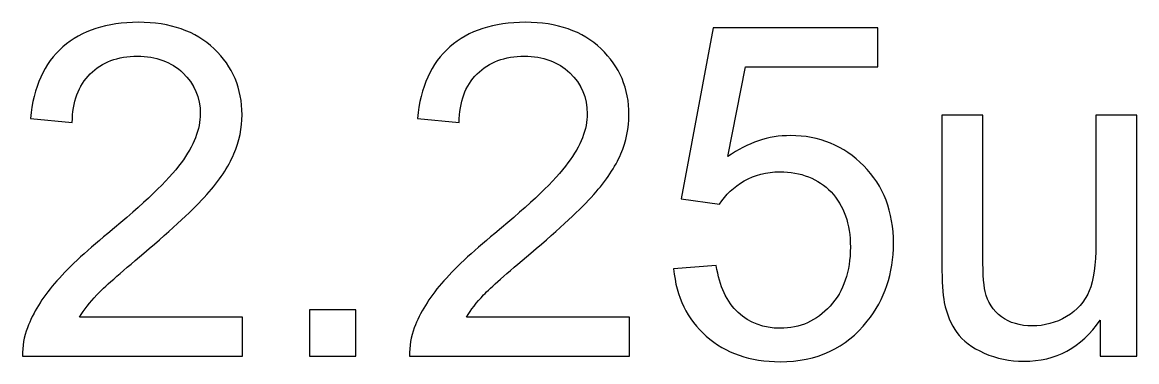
# Model space of a CAD drawing. Header units: millimetres. Extents: x -489 to 489, y -241 to 468.
# Drawn here: x 25.27 to 55.78, y 364.87 to 374.15 of the extents above; entities that cross this region are included whole.
import ezdxf

# ---------------------------------------------------------------- set-up
doc = ezdxf.new("R2010")
doc.units = ezdxf.units.MM
doc.header["$MEASUREMENT"] = 0
doc.layers.add('Layer 1', color=7, linetype='Continuous')

msp = doc.modelspace()

# ---------------------------------------------------------------- linework, layer by layer
at = {"layer": 'Layer 1', "color": 250}
for points, knots in [([(31.3003, 366.0854), (31.3003, 366.0854), (31.3003, 365.0186), (31.3003, 365.0186), (31.3003, 365.0186), (31.3003, 365.0186), (25.2805, 365.0186), (25.2805, 365.0186), (25.2805, 365.0186), (25.272, 365.2874), (25.3165, 365.5457), (25.4117, 365.7954), (25.4117, 365.7954), (25.5663, 366.2039), (25.8139, 366.6082), (26.1547, 367.004), (26.1547, 367.004), (26.4955, 367.3999), (26.9823, 367.8571), (27.6152, 368.3756), (27.6152, 368.3756), (28.5994, 369.1863), (29.2683, 369.8277), (29.6176, 370.3018), (29.6176, 370.3018), (29.9689, 370.7759), (30.1446, 371.2247), (30.1446, 371.648), (30.1446, 371.648), (30.1446, 372.0904), (29.9859, 372.4629), (29.6684, 372.7677), (29.6684, 372.7677), (29.3509, 373.0704), (28.936, 373.2228), (28.4259, 373.2228), (28.4259, 373.2228), (27.8861, 373.2228), (27.4543, 373.0619), (27.1305, 372.7402), (27.1305, 372.7402), (26.8066, 372.4206), (26.6436, 371.9761), (26.6394, 371.4067), (26.6394, 371.4067), (26.6394, 371.4067), (25.4964, 371.521), (25.4964, 371.521), (25.4964, 371.521), (25.5747, 372.3761), (25.8711, 373.0281), (26.3833, 373.4768), (26.3833, 373.4768), (26.8976, 373.9255), (27.5856, 374.1499), (28.4513, 374.1499), (28.4513, 374.1499), (29.3233, 374.1499), (30.0155, 373.9086), (30.5235, 373.4239), (30.5235, 373.4239), (31.0336, 372.9392), (31.2876, 372.338), (31.2876, 371.6226), (31.2876, 371.6226), (31.2876, 371.2585), (31.2135, 370.9008), (31.0632, 370.5495), (31.0632, 370.5495), (30.9151, 370.196), (30.6674, 369.8256), (30.3224, 369.4361), (30.3224, 369.4361), (29.9753, 369.0487), (29.4017, 368.5132), (28.6016, 367.8359), (28.6016, 367.8359), (27.9306, 367.2729), (27.4988, 366.8919), (27.3083, 366.6908), (27.3083, 366.6908), (27.1178, 366.4897), (26.9611, 366.2886), (26.8363, 366.0854), (26.8363, 366.0854), (26.8363, 366.0854), (31.3003, 366.0854), (31.3003, 366.0854)], [0, 0, 0, 0, 0.0434783, 0.0434783, 0.0434783, 0.0434783, 0.0869565, 0.0869565, 0.0869565, 0.0869565, 0.1304348, 0.1304348, 0.1304348, 0.1304348, 0.173913, 0.173913, 0.173913, 0.173913, 0.2173913, 0.2173913, 0.2173913, 0.2173913, 0.2608696, 0.2608696, 0.2608696, 0.2608696, 0.3043478, 0.3043478, 0.3043478, 0.3043478, 0.3478261, 0.3478261, 0.3478261, 0.3478261, 0.3913043, 0.3913043, 0.3913043, 0.3913043, 0.4347826, 0.4347826, 0.4347826, 0.4347826, 0.4782609, 0.4782609, 0.4782609, 0.4782609, 0.5217391, 0.5217391, 0.5217391, 0.5217391, 0.5652174, 0.5652174, 0.5652174, 0.5652174, 0.6086957, 0.6086957, 0.6086957, 0.6086957, 0.6521739, 0.6521739, 0.6521739, 0.6521739, 0.6956522, 0.6956522, 0.6956522, 0.6956522, 0.7391304, 0.7391304, 0.7391304, 0.7391304, 0.7826087, 0.7826087, 0.7826087, 0.7826087, 0.826087, 0.826087, 0.826087, 0.826087, 0.8695652, 0.8695652, 0.8695652, 0.8695652, 0.9130435, 0.9130435, 0.9130435, 0.9130435, 1, 1, 1, 1]), ([(41.8921, 366.0854), (41.8921, 366.0854), (41.8921, 365.0186), (41.8921, 365.0186), (41.8921, 365.0186), (41.8921, 365.0186), (35.8723, 365.0186), (35.8723, 365.0186), (35.8723, 365.0186), (35.8638, 365.2874), (35.9083, 365.5457), (36.0035, 365.7954), (36.0035, 365.7954), (36.1581, 366.2039), (36.4057, 366.6082), (36.7465, 367.004), (36.7465, 367.004), (37.0873, 367.3999), (37.5741, 367.8571), (38.207, 368.3756), (38.207, 368.3756), (39.1912, 369.1863), (39.8601, 369.8277), (40.2094, 370.3018), (40.2094, 370.3018), (40.5607, 370.7759), (40.7364, 371.2247), (40.7364, 371.648), (40.7364, 371.648), (40.7364, 372.0904), (40.5777, 372.4629), (40.2602, 372.7677), (40.2602, 372.7677), (39.9427, 373.0704), (39.5278, 373.2228), (39.0177, 373.2228), (39.0177, 373.2228), (38.4779, 373.2228), (38.0461, 373.0619), (37.7223, 372.7402), (37.7223, 372.7402), (37.3984, 372.4206), (37.2354, 371.9761), (37.2312, 371.4067), (37.2312, 371.4067), (37.2312, 371.4067), (36.0882, 371.521), (36.0882, 371.521), (36.0882, 371.521), (36.1665, 372.3761), (36.4629, 373.0281), (36.9751, 373.4768), (36.9751, 373.4768), (37.4894, 373.9255), (38.1774, 374.1499), (39.0431, 374.1499), (39.0431, 374.1499), (39.9151, 374.1499), (40.6073, 373.9086), (41.1153, 373.4239), (41.1153, 373.4239), (41.6254, 372.9392), (41.8794, 372.338), (41.8794, 371.6226), (41.8794, 371.6226), (41.8794, 371.2585), (41.8053, 370.9008), (41.655, 370.5495), (41.655, 370.5495), (41.5069, 370.196), (41.2592, 369.8256), (40.9142, 369.4361), (40.9142, 369.4361), (40.5671, 369.0487), (39.9935, 368.5132), (39.1934, 367.8359), (39.1934, 367.8359), (38.5224, 367.2729), (38.0906, 366.8919), (37.9001, 366.6908), (37.9001, 366.6908), (37.7096, 366.4897), (37.5529, 366.2886), (37.4281, 366.0854), (37.4281, 366.0854), (37.4281, 366.0854), (41.8921, 366.0854), (41.8921, 366.0854)], [0, 0, 0, 0, 0.0434783, 0.0434783, 0.0434783, 0.0434783, 0.0869565, 0.0869565, 0.0869565, 0.0869565, 0.1304348, 0.1304348, 0.1304348, 0.1304348, 0.173913, 0.173913, 0.173913, 0.173913, 0.2173913, 0.2173913, 0.2173913, 0.2173913, 0.2608696, 0.2608696, 0.2608696, 0.2608696, 0.3043478, 0.3043478, 0.3043478, 0.3043478, 0.3478261, 0.3478261, 0.3478261, 0.3478261, 0.3913043, 0.3913043, 0.3913043, 0.3913043, 0.4347826, 0.4347826, 0.4347826, 0.4347826, 0.4782609, 0.4782609, 0.4782609, 0.4782609, 0.5217391, 0.5217391, 0.5217391, 0.5217391, 0.5652174, 0.5652174, 0.5652174, 0.5652174, 0.6086957, 0.6086957, 0.6086957, 0.6086957, 0.6521739, 0.6521739, 0.6521739, 0.6521739, 0.6956522, 0.6956522, 0.6956522, 0.6956522, 0.7391304, 0.7391304, 0.7391304, 0.7391304, 0.7826087, 0.7826087, 0.7826087, 0.7826087, 0.826087, 0.826087, 0.826087, 0.826087, 0.8695652, 0.8695652, 0.8695652, 0.8695652, 0.9130435, 0.9130435, 0.9130435, 0.9130435, 1, 1, 1, 1]), ([(43.1007, 367.4062), (43.1007, 367.4062), (44.2691, 367.4951), (44.2691, 367.4951), (44.2691, 367.4951), (44.3559, 366.9257), (44.557, 366.4982), (44.8702, 366.2103), (44.8702, 366.2103), (45.1835, 365.9245), (45.5666, 365.7806), (46.0175, 365.7806), (46.0175, 365.7806), (46.5615, 365.7806), (47.0165, 365.9838), (47.387, 366.3881), (47.387, 366.3881), (47.7553, 366.7945), (47.9394, 367.3321), (47.9394, 368.001), (47.9394, 368.001), (47.9394, 368.6381), (47.7637, 369.1398), (47.4102, 369.5081), (47.4102, 369.5081), (47.0568, 369.8764), (46.589, 370.0605), (46.0069, 370.0605), (46.0069, 370.0605), (45.6449, 370.0605), (45.3211, 369.978), (45.0332, 369.8129), (45.0332, 369.8129), (44.7475, 369.6478), (44.5231, 369.434), (44.358, 369.1715), (44.358, 369.1715), (44.358, 369.1715), (43.3039, 369.3239), (43.3039, 369.3239), (43.3039, 369.3239), (43.3039, 369.3239), (44.1802, 373.9975), (44.1802, 373.9975), (44.1802, 373.9975), (44.1802, 373.9975), (48.6887, 373.9975), (48.6887, 373.9975), (48.6887, 373.9975), (48.6887, 373.9975), (48.6887, 372.9307), (48.6887, 372.9307), (48.6887, 372.9307), (48.6887, 372.9307), (45.0713, 372.9307), (45.0713, 372.9307), (45.0713, 372.9307), (45.0713, 372.9307), (44.5866, 370.4775), (44.5866, 370.4775), (44.5866, 370.4775), (45.1306, 370.8606), (45.7021, 371.0511), (46.299, 371.0511), (46.299, 371.0511), (47.0906, 371.0511), (47.7595, 370.7759), (48.3035, 370.2256), (48.3035, 370.2256), (48.8475, 369.6753), (49.1205, 368.9683), (49.1205, 368.1047), (49.1205, 368.1047), (49.1205, 367.2813), (48.8813, 366.5701), (48.403, 365.9711), (48.403, 365.9711), (47.8209, 365.2345), (47.025, 364.8662), (46.0175, 364.8662), (46.0175, 364.8662), (45.192, 364.8662), (44.5189, 365.099), (43.9961, 365.5626), (43.9961, 365.5626), (43.4732, 366.0261), (43.1748, 366.64), (43.1007, 367.4062)], [0, 0, 0, 0, 0.0434783, 0.0434783, 0.0434783, 0.0434783, 0.0869565, 0.0869565, 0.0869565, 0.0869565, 0.1304348, 0.1304348, 0.1304348, 0.1304348, 0.173913, 0.173913, 0.173913, 0.173913, 0.2173913, 0.2173913, 0.2173913, 0.2173913, 0.2608696, 0.2608696, 0.2608696, 0.2608696, 0.3043478, 0.3043478, 0.3043478, 0.3043478, 0.3478261, 0.3478261, 0.3478261, 0.3478261, 0.3913043, 0.3913043, 0.3913043, 0.3913043, 0.4347826, 0.4347826, 0.4347826, 0.4347826, 0.4782609, 0.4782609, 0.4782609, 0.4782609, 0.5217391, 0.5217391, 0.5217391, 0.5217391, 0.5652174, 0.5652174, 0.5652174, 0.5652174, 0.6086957, 0.6086957, 0.6086957, 0.6086957, 0.6521739, 0.6521739, 0.6521739, 0.6521739, 0.6956522, 0.6956522, 0.6956522, 0.6956522, 0.7391304, 0.7391304, 0.7391304, 0.7391304, 0.7826087, 0.7826087, 0.7826087, 0.7826087, 0.826087, 0.826087, 0.826087, 0.826087, 0.8695652, 0.8695652, 0.8695652, 0.8695652, 0.9130435, 0.9130435, 0.9130435, 0.9130435, 1, 1, 1, 1]), ([(54.7741, 365.0186), (54.7741, 365.0186), (54.7741, 365.9986), (54.7741, 365.9986), (54.7741, 365.9986), (54.2619, 365.2514), (53.5676, 364.8789), (52.6892, 364.8789), (52.6892, 364.8789), (52.3018, 364.8789), (51.9399, 364.953), (51.6033, 365.1012), (51.6033, 365.1012), (51.2668, 365.2514), (51.017, 365.4377), (50.854, 365.6621), (50.854, 365.6621), (50.6911, 365.8886), (50.5768, 366.1637), (50.5111, 366.4897), (50.5111, 366.4897), (50.4667, 366.7098), (50.4434, 367.057), (50.4434, 367.5311), (50.4434, 367.5311), (50.4434, 367.5311), (50.4434, 371.6099), (50.4434, 371.6099), (50.4434, 371.6099), (50.4434, 371.6099), (51.561, 371.6099), (51.561, 371.6099), (51.561, 371.6099), (51.561, 371.6099), (51.561, 367.9629), (51.561, 367.9629), (51.561, 367.9629), (51.561, 367.3808), (51.5843, 366.9871), (51.6287, 366.786), (51.6287, 366.786), (51.6986, 366.4918), (51.8468, 366.2632), (52.0754, 366.096), (52.0754, 366.096), (52.3018, 365.9288), (52.5812, 365.8441), (52.9157, 365.8441), (52.9157, 365.8441), (53.2501, 365.8441), (53.5634, 365.9288), (53.8555, 366.1002), (53.8555, 366.1002), (54.1476, 366.2717), (54.355, 366.5066), (54.4778, 366.8008), (54.4778, 366.8008), (54.5984, 367.0951), (54.6598, 367.5247), (54.6598, 368.0857), (54.6598, 368.0857), (54.6598, 368.0857), (54.6598, 371.6099), (54.6598, 371.6099), (54.6598, 371.6099), (54.6598, 371.6099), (55.7774, 371.6099), (55.7774, 371.6099), (55.7774, 371.6099), (55.7774, 371.6099), (55.7774, 365.0186), (55.7774, 365.0186), (55.7774, 365.0186), (55.7774, 365.0186), (54.7741, 365.0186), (54.7741, 365.0186)], [0, 0, 0, 0, 0.05, 0.05, 0.05, 0.05, 0.1, 0.1, 0.1, 0.1, 0.15, 0.15, 0.15, 0.15, 0.2, 0.2, 0.2, 0.2, 0.25, 0.25, 0.25, 0.25, 0.3, 0.3, 0.3, 0.3, 0.35, 0.35, 0.35, 0.35, 0.4, 0.4, 0.4, 0.4, 0.45, 0.45, 0.45, 0.45, 0.5, 0.5, 0.5, 0.5, 0.55, 0.55, 0.55, 0.55, 0.6, 0.6, 0.6, 0.6, 0.65, 0.65, 0.65, 0.65, 0.7, 0.7, 0.7, 0.7, 0.75, 0.75, 0.75, 0.75, 0.8, 0.8, 0.8, 0.8, 0.85, 0.85, 0.85, 0.85, 0.9, 0.9, 0.9, 0.9, 1, 1, 1, 1]), ([(33.1312, 365.0186), (33.1312, 365.0186), (33.1312, 366.2886), (33.1312, 366.2886), (33.1312, 366.2886), (33.1312, 366.2886), (34.4012, 366.2886), (34.4012, 366.2886), (34.4012, 366.2886), (34.4012, 366.2886), (34.4012, 365.0186), (34.4012, 365.0186), (34.4012, 365.0186), (34.4012, 365.0186), (33.1312, 365.0186), (33.1312, 365.0186)], [0, 0, 0, 0, 0.2, 0.2, 0.2, 0.2, 0.4, 0.4, 0.4, 0.4, 0.6, 0.6, 0.6, 0.6, 1, 1, 1, 1])]:
    msp.add_open_spline(points, degree=3, knots=knots, dxfattribs=at)
at = {"layer": 'Layer 1', "color": 250, "lineweight": 9}
for points, knots in [([(31.3003, 366.0854), (31.3003, 366.0854), (31.3003, 365.0186), (31.3003, 365.0186), (31.3003, 365.0186), (31.3003, 365.0186), (25.2805, 365.0186), (25.2805, 365.0186), (25.2805, 365.0186), (25.272, 365.2874), (25.3165, 365.5457), (25.4117, 365.7954), (25.4117, 365.7954), (25.5663, 366.2039), (25.8139, 366.6082), (26.1547, 367.004), (26.1547, 367.004), (26.4955, 367.3999), (26.9823, 367.8571), (27.6152, 368.3756), (27.6152, 368.3756), (28.5994, 369.1863), (29.2683, 369.8277), (29.6176, 370.3018), (29.6176, 370.3018), (29.9689, 370.7759), (30.1446, 371.2247), (30.1446, 371.648), (30.1446, 371.648), (30.1446, 372.0904), (29.9859, 372.4629), (29.6684, 372.7677), (29.6684, 372.7677), (29.3509, 373.0704), (28.936, 373.2228), (28.4259, 373.2228), (28.4259, 373.2228), (27.8861, 373.2228), (27.4543, 373.0619), (27.1305, 372.7402), (27.1305, 372.7402), (26.8066, 372.4206), (26.6436, 371.9761), (26.6394, 371.4067), (26.6394, 371.4067), (26.6394, 371.4067), (25.4964, 371.521), (25.4964, 371.521), (25.4964, 371.521), (25.5747, 372.3761), (25.8711, 373.0281), (26.3833, 373.4768), (26.3833, 373.4768), (26.8976, 373.9255), (27.5856, 374.1499), (28.4513, 374.1499), (28.4513, 374.1499), (29.3233, 374.1499), (30.0155, 373.9086), (30.5235, 373.4239), (30.5235, 373.4239), (31.0336, 372.9392), (31.2876, 372.338), (31.2876, 371.6226), (31.2876, 371.6226), (31.2876, 371.2585), (31.2135, 370.9008), (31.0632, 370.5495), (31.0632, 370.5495), (30.9151, 370.196), (30.6674, 369.8256), (30.3224, 369.4361), (30.3224, 369.4361), (29.9753, 369.0487), (29.4017, 368.5132), (28.6016, 367.8359), (28.6016, 367.8359), (27.9306, 367.2729), (27.4988, 366.8919), (27.3083, 366.6908), (27.3083, 366.6908), (27.1178, 366.4897), (26.9611, 366.2886), (26.8363, 366.0854), (26.8363, 366.0854), (26.8363, 366.0854), (31.3003, 366.0854), (31.3003, 366.0854)], [0, 0, 0, 0, 0.0434783, 0.0434783, 0.0434783, 0.0434783, 0.0869565, 0.0869565, 0.0869565, 0.0869565, 0.1304348, 0.1304348, 0.1304348, 0.1304348, 0.173913, 0.173913, 0.173913, 0.173913, 0.2173913, 0.2173913, 0.2173913, 0.2173913, 0.2608696, 0.2608696, 0.2608696, 0.2608696, 0.3043478, 0.3043478, 0.3043478, 0.3043478, 0.3478261, 0.3478261, 0.3478261, 0.3478261, 0.3913043, 0.3913043, 0.3913043, 0.3913043, 0.4347826, 0.4347826, 0.4347826, 0.4347826, 0.4782609, 0.4782609, 0.4782609, 0.4782609, 0.5217391, 0.5217391, 0.5217391, 0.5217391, 0.5652174, 0.5652174, 0.5652174, 0.5652174, 0.6086957, 0.6086957, 0.6086957, 0.6086957, 0.6521739, 0.6521739, 0.6521739, 0.6521739, 0.6956522, 0.6956522, 0.6956522, 0.6956522, 0.7391304, 0.7391304, 0.7391304, 0.7391304, 0.7826087, 0.7826087, 0.7826087, 0.7826087, 0.826087, 0.826087, 0.826087, 0.826087, 0.8695652, 0.8695652, 0.8695652, 0.8695652, 0.9130435, 0.9130435, 0.9130435, 0.9130435, 1, 1, 1, 1]), ([(41.8921, 366.0854), (41.8921, 366.0854), (41.8921, 365.0186), (41.8921, 365.0186), (41.8921, 365.0186), (41.8921, 365.0186), (35.8723, 365.0186), (35.8723, 365.0186), (35.8723, 365.0186), (35.8638, 365.2874), (35.9083, 365.5457), (36.0035, 365.7954), (36.0035, 365.7954), (36.1581, 366.2039), (36.4057, 366.6082), (36.7465, 367.004), (36.7465, 367.004), (37.0873, 367.3999), (37.5741, 367.8571), (38.207, 368.3756), (38.207, 368.3756), (39.1912, 369.1863), (39.8601, 369.8277), (40.2094, 370.3018), (40.2094, 370.3018), (40.5607, 370.7759), (40.7364, 371.2247), (40.7364, 371.648), (40.7364, 371.648), (40.7364, 372.0904), (40.5777, 372.4629), (40.2602, 372.7677), (40.2602, 372.7677), (39.9427, 373.0704), (39.5278, 373.2228), (39.0177, 373.2228), (39.0177, 373.2228), (38.4779, 373.2228), (38.0461, 373.0619), (37.7223, 372.7402), (37.7223, 372.7402), (37.3984, 372.4206), (37.2354, 371.9761), (37.2312, 371.4067), (37.2312, 371.4067), (37.2312, 371.4067), (36.0882, 371.521), (36.0882, 371.521), (36.0882, 371.521), (36.1665, 372.3761), (36.4629, 373.0281), (36.9751, 373.4768), (36.9751, 373.4768), (37.4894, 373.9255), (38.1774, 374.1499), (39.0431, 374.1499), (39.0431, 374.1499), (39.9151, 374.1499), (40.6073, 373.9086), (41.1153, 373.4239), (41.1153, 373.4239), (41.6254, 372.9392), (41.8794, 372.338), (41.8794, 371.6226), (41.8794, 371.6226), (41.8794, 371.2585), (41.8053, 370.9008), (41.655, 370.5495), (41.655, 370.5495), (41.5069, 370.196), (41.2592, 369.8256), (40.9142, 369.4361), (40.9142, 369.4361), (40.5671, 369.0487), (39.9935, 368.5132), (39.1934, 367.8359), (39.1934, 367.8359), (38.5224, 367.2729), (38.0906, 366.8919), (37.9001, 366.6908), (37.9001, 366.6908), (37.7096, 366.4897), (37.5529, 366.2886), (37.4281, 366.0854), (37.4281, 366.0854), (37.4281, 366.0854), (41.8921, 366.0854), (41.8921, 366.0854)], [0, 0, 0, 0, 0.0434783, 0.0434783, 0.0434783, 0.0434783, 0.0869565, 0.0869565, 0.0869565, 0.0869565, 0.1304348, 0.1304348, 0.1304348, 0.1304348, 0.173913, 0.173913, 0.173913, 0.173913, 0.2173913, 0.2173913, 0.2173913, 0.2173913, 0.2608696, 0.2608696, 0.2608696, 0.2608696, 0.3043478, 0.3043478, 0.3043478, 0.3043478, 0.3478261, 0.3478261, 0.3478261, 0.3478261, 0.3913043, 0.3913043, 0.3913043, 0.3913043, 0.4347826, 0.4347826, 0.4347826, 0.4347826, 0.4782609, 0.4782609, 0.4782609, 0.4782609, 0.5217391, 0.5217391, 0.5217391, 0.5217391, 0.5652174, 0.5652174, 0.5652174, 0.5652174, 0.6086957, 0.6086957, 0.6086957, 0.6086957, 0.6521739, 0.6521739, 0.6521739, 0.6521739, 0.6956522, 0.6956522, 0.6956522, 0.6956522, 0.7391304, 0.7391304, 0.7391304, 0.7391304, 0.7826087, 0.7826087, 0.7826087, 0.7826087, 0.826087, 0.826087, 0.826087, 0.826087, 0.8695652, 0.8695652, 0.8695652, 0.8695652, 0.9130435, 0.9130435, 0.9130435, 0.9130435, 1, 1, 1, 1]), ([(43.1007, 367.4062), (43.1007, 367.4062), (44.2691, 367.4951), (44.2691, 367.4951), (44.2691, 367.4951), (44.3559, 366.9257), (44.557, 366.4982), (44.8702, 366.2103), (44.8702, 366.2103), (45.1835, 365.9245), (45.5666, 365.7806), (46.0175, 365.7806), (46.0175, 365.7806), (46.5615, 365.7806), (47.0165, 365.9838), (47.387, 366.3881), (47.387, 366.3881), (47.7553, 366.7945), (47.9394, 367.3321), (47.9394, 368.001), (47.9394, 368.001), (47.9394, 368.6381), (47.7637, 369.1398), (47.4102, 369.5081), (47.4102, 369.5081), (47.0568, 369.8764), (46.589, 370.0605), (46.0069, 370.0605), (46.0069, 370.0605), (45.6449, 370.0605), (45.3211, 369.978), (45.0332, 369.8129), (45.0332, 369.8129), (44.7475, 369.6478), (44.5231, 369.434), (44.358, 369.1715), (44.358, 369.1715), (44.358, 369.1715), (43.3039, 369.3239), (43.3039, 369.3239), (43.3039, 369.3239), (43.3039, 369.3239), (44.1802, 373.9975), (44.1802, 373.9975), (44.1802, 373.9975), (44.1802, 373.9975), (48.6887, 373.9975), (48.6887, 373.9975), (48.6887, 373.9975), (48.6887, 373.9975), (48.6887, 372.9307), (48.6887, 372.9307), (48.6887, 372.9307), (48.6887, 372.9307), (45.0713, 372.9307), (45.0713, 372.9307), (45.0713, 372.9307), (45.0713, 372.9307), (44.5866, 370.4775), (44.5866, 370.4775), (44.5866, 370.4775), (45.1306, 370.8606), (45.7021, 371.0511), (46.299, 371.0511), (46.299, 371.0511), (47.0906, 371.0511), (47.7595, 370.7759), (48.3035, 370.2256), (48.3035, 370.2256), (48.8475, 369.6753), (49.1205, 368.9683), (49.1205, 368.1047), (49.1205, 368.1047), (49.1205, 367.2813), (48.8813, 366.5701), (48.403, 365.9711), (48.403, 365.9711), (47.8209, 365.2345), (47.025, 364.8662), (46.0175, 364.8662), (46.0175, 364.8662), (45.192, 364.8662), (44.5189, 365.099), (43.9961, 365.5626), (43.9961, 365.5626), (43.4732, 366.0261), (43.1748, 366.64), (43.1007, 367.4062)], [0, 0, 0, 0, 0.0434783, 0.0434783, 0.0434783, 0.0434783, 0.0869565, 0.0869565, 0.0869565, 0.0869565, 0.1304348, 0.1304348, 0.1304348, 0.1304348, 0.173913, 0.173913, 0.173913, 0.173913, 0.2173913, 0.2173913, 0.2173913, 0.2173913, 0.2608696, 0.2608696, 0.2608696, 0.2608696, 0.3043478, 0.3043478, 0.3043478, 0.3043478, 0.3478261, 0.3478261, 0.3478261, 0.3478261, 0.3913043, 0.3913043, 0.3913043, 0.3913043, 0.4347826, 0.4347826, 0.4347826, 0.4347826, 0.4782609, 0.4782609, 0.4782609, 0.4782609, 0.5217391, 0.5217391, 0.5217391, 0.5217391, 0.5652174, 0.5652174, 0.5652174, 0.5652174, 0.6086957, 0.6086957, 0.6086957, 0.6086957, 0.6521739, 0.6521739, 0.6521739, 0.6521739, 0.6956522, 0.6956522, 0.6956522, 0.6956522, 0.7391304, 0.7391304, 0.7391304, 0.7391304, 0.7826087, 0.7826087, 0.7826087, 0.7826087, 0.826087, 0.826087, 0.826087, 0.826087, 0.8695652, 0.8695652, 0.8695652, 0.8695652, 0.9130435, 0.9130435, 0.9130435, 0.9130435, 1, 1, 1, 1]), ([(54.7741, 365.0186), (54.7741, 365.0186), (54.7741, 365.9986), (54.7741, 365.9986), (54.7741, 365.9986), (54.2619, 365.2514), (53.5676, 364.8789), (52.6892, 364.8789), (52.6892, 364.8789), (52.3018, 364.8789), (51.9399, 364.953), (51.6033, 365.1012), (51.6033, 365.1012), (51.2668, 365.2514), (51.017, 365.4377), (50.854, 365.6621), (50.854, 365.6621), (50.6911, 365.8886), (50.5768, 366.1637), (50.5111, 366.4897), (50.5111, 366.4897), (50.4667, 366.7098), (50.4434, 367.057), (50.4434, 367.5311), (50.4434, 367.5311), (50.4434, 367.5311), (50.4434, 371.6099), (50.4434, 371.6099), (50.4434, 371.6099), (50.4434, 371.6099), (51.561, 371.6099), (51.561, 371.6099), (51.561, 371.6099), (51.561, 371.6099), (51.561, 367.9629), (51.561, 367.9629), (51.561, 367.9629), (51.561, 367.3808), (51.5843, 366.9871), (51.6287, 366.786), (51.6287, 366.786), (51.6986, 366.4918), (51.8468, 366.2632), (52.0754, 366.096), (52.0754, 366.096), (52.3018, 365.9288), (52.5812, 365.8441), (52.9157, 365.8441), (52.9157, 365.8441), (53.2501, 365.8441), (53.5634, 365.9288), (53.8555, 366.1002), (53.8555, 366.1002), (54.1476, 366.2717), (54.355, 366.5066), (54.4778, 366.8008), (54.4778, 366.8008), (54.5984, 367.0951), (54.6598, 367.5247), (54.6598, 368.0857), (54.6598, 368.0857), (54.6598, 368.0857), (54.6598, 371.6099), (54.6598, 371.6099), (54.6598, 371.6099), (54.6598, 371.6099), (55.7774, 371.6099), (55.7774, 371.6099), (55.7774, 371.6099), (55.7774, 371.6099), (55.7774, 365.0186), (55.7774, 365.0186), (55.7774, 365.0186), (55.7774, 365.0186), (54.7741, 365.0186), (54.7741, 365.0186)], [0, 0, 0, 0, 0.05, 0.05, 0.05, 0.05, 0.1, 0.1, 0.1, 0.1, 0.15, 0.15, 0.15, 0.15, 0.2, 0.2, 0.2, 0.2, 0.25, 0.25, 0.25, 0.25, 0.3, 0.3, 0.3, 0.3, 0.35, 0.35, 0.35, 0.35, 0.4, 0.4, 0.4, 0.4, 0.45, 0.45, 0.45, 0.45, 0.5, 0.5, 0.5, 0.5, 0.55, 0.55, 0.55, 0.55, 0.6, 0.6, 0.6, 0.6, 0.65, 0.65, 0.65, 0.65, 0.7, 0.7, 0.7, 0.7, 0.75, 0.75, 0.75, 0.75, 0.8, 0.8, 0.8, 0.8, 0.85, 0.85, 0.85, 0.85, 0.9, 0.9, 0.9, 0.9, 1, 1, 1, 1]), ([(33.1312, 365.0186), (33.1312, 365.0186), (33.1312, 366.2886), (33.1312, 366.2886), (33.1312, 366.2886), (33.1312, 366.2886), (34.4012, 366.2886), (34.4012, 366.2886), (34.4012, 366.2886), (34.4012, 366.2886), (34.4012, 365.0186), (34.4012, 365.0186), (34.4012, 365.0186), (34.4012, 365.0186), (33.1312, 365.0186), (33.1312, 365.0186)], [0, 0, 0, 0, 0.2, 0.2, 0.2, 0.2, 0.4, 0.4, 0.4, 0.4, 0.6, 0.6, 0.6, 0.6, 1, 1, 1, 1])]:
    msp.add_open_spline(points, degree=3, knots=knots, dxfattribs=at)

doc.saveas('drawing.dxf')
